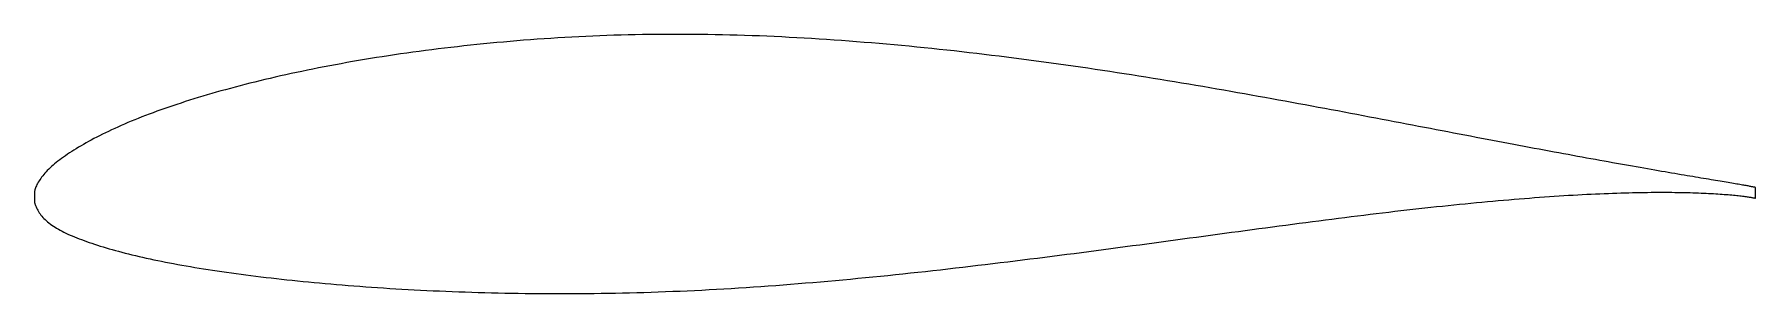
# Model space of a CAD drawing. Header units: metres. Extents: x -14.3 to 28.7, y -2.4 to 4.1.
import ezdxf

# ---------------------------------------------------------------- set-up
doc = ezdxf.new("R2010")
doc.units = ezdxf.units.M

msp = doc.modelspace()

# ---------------------------------------------------------------- linework, layer by layer
msp.add_lwpolyline([(28.74, 0.248), (28.739, 0.249), (28.737, 0.249), (28.733, 0.25), (28.727, 0.252), (28.72, 0.254), (28.711, 0.256), (28.7, 0.258), (28.688, 0.261), (28.674, 0.264), (28.658, 0.267), (28.641, 0.27), (28.622, 0.274), (28.601, 0.278), (28.579, 0.282), (28.556, 0.287), (28.53, 0.291), (28.503, 0.296), (28.475, 0.301), (28.444, 0.307), (28.412, 0.312), (28.379, 0.318), (28.344, 0.324), (28.307, 0.331), (28.269, 0.337), (28.229, 0.344), (28.187, 0.351), (28.144, 0.358), (28.099, 0.366), (28.053, 0.374), (28.005, 0.382), (27.956, 0.39), (27.905, 0.399), (27.852, 0.408), (27.798, 0.417), (27.742, 0.426), (27.685, 0.435), (27.626, 0.445), (27.565, 0.455), (27.503, 0.466), (27.439, 0.476), (27.374, 0.487), (27.308, 0.498), (27.239, 0.51), (27.17, 0.522), (27.098, 0.534), (27.026, 0.546), (26.951, 0.558), (26.876, 0.571), (26.798, 0.584), (26.72, 0.598), (26.639, 0.611), (26.557, 0.625), (26.474, 0.64), (26.39, 0.654), (26.303, 0.669), (26.216, 0.684), (26.127, 0.7), (26.036, 0.715), (25.944, 0.731), (25.851, 0.748), (25.756, 0.764), (25.66, 0.781), (25.562, 0.799), (25.463, 0.816), (25.363, 0.834), (25.261, 0.852), (25.158, 0.871), (25.053, 0.89), (24.947, 0.909), (24.84, 0.928), (24.731, 0.948), (24.621, 0.968), (24.51, 0.988), (24.397, 1.009), (24.284, 1.03), (24.168, 1.051), (24.052, 1.073), (23.934, 1.094), (23.815, 1.117), (23.695, 1.139), (23.573, 1.162), (23.45, 1.184), (23.326, 1.208), (23.201, 1.231), (23.074, 1.255), (22.946, 1.279), (22.817, 1.304), (22.687, 1.328), (22.556, 1.353), (22.423, 1.378), (22.29, 1.403), (22.155, 1.429), (22.019, 1.455), (21.882, 1.481), (21.744, 1.507), (21.604, 1.534), (21.464, 1.561), (21.322, 1.588), (21.18, 1.615), (21.036, 1.642), (20.891, 1.67), (20.746, 1.698), (20.599, 1.726), (20.451, 1.755), (20.302, 1.783), (20.152, 1.812), (20.002, 1.841), (19.85, 1.87), (19.697, 1.899), (19.543, 1.928), (19.389, 1.958), (19.233, 1.987), (19.077, 2.017), (18.919, 2.047), (18.761, 2.077), (18.602, 2.107), (18.442, 2.137), (18.281, 2.168), (18.119, 2.198), (17.957, 2.228), (17.793, 2.259), (17.629, 2.29), (17.464, 2.32), (17.298, 2.351), (17.132, 2.381), (16.964, 2.412), (16.796, 2.443), (16.627, 2.473), (16.458, 2.504), (16.288, 2.535), (16.117, 2.565), (15.945, 2.596), (15.773, 2.626), (15.6, 2.657), (15.426, 2.687), (15.252, 2.718), (15.077, 2.748), (14.902, 2.778), (14.726, 2.808), (14.549, 2.838), (14.372, 2.867), (14.195, 2.897), (14.016, 2.926), (13.838, 2.956), (13.658, 2.985), (13.479, 3.014), (13.299, 3.043), (13.118, 3.071), (12.937, 3.1), (12.755, 3.128), (12.573, 3.156), (12.391, 3.183), (12.208, 3.211), (12.025, 3.238), (11.841, 3.265), (11.658, 3.291), (11.473, 3.318), (11.289, 3.344), (11.104, 3.369), (10.919, 3.395), (10.733, 3.42), (10.548, 3.444), (10.362, 3.469), (10.175, 3.493), (9.989, 3.517), (9.802, 3.54), (9.616, 3.563), (9.428, 3.585), (9.241, 3.608), (9.054, 3.63), (8.866, 3.651), (8.679, 3.672), (8.491, 3.693), (8.303, 3.713), (8.115, 3.732), (7.927, 3.752), (7.739, 3.77), (7.551, 3.789), (7.363, 3.807), (7.175, 3.824), (6.987, 3.841), (6.799, 3.858), (6.611, 3.874), (6.423, 3.889), (6.235, 3.904), (6.047, 3.918), (5.859, 3.932), (5.671, 3.946), (5.484, 3.958), (5.296, 3.971), (5.109, 3.982), (4.922, 3.993), (4.735, 4.004), (4.548, 4.014), (4.362, 4.023), (4.175, 4.032), (3.989, 4.04), (3.803, 4.048), (3.618, 4.054), (3.432, 4.061), (3.247, 4.066), (3.063, 4.071), (2.878, 4.076), (2.694, 4.08), (2.51, 4.083), (2.327, 4.085), (2.144, 4.087), (1.961, 4.088), (1.779, 4.089), (1.597, 4.089), (1.416, 4.088), (1.235, 4.087), (1.054, 4.085), (0.874, 4.082), (0.695, 4.079), (0.516, 4.075), (0.337, 4.07), (0.159, 4.065), (-0.018, 4.059), (-0.195, 4.052), (-0.372, 4.045), (-0.547, 4.037), (-0.722, 4.029), (-0.897, 4.02), (-1.071, 4.01), (-1.244, 4), (-1.417, 3.989), (-1.589, 3.978), (-1.76, 3.966), (-1.931, 3.953), (-2.101, 3.94), (-2.27, 3.926), (-2.439, 3.912), (-2.607, 3.897), (-2.774, 3.882), (-2.94, 3.866), (-3.106, 3.85), (-3.27, 3.833), (-3.434, 3.816), (-3.597, 3.799), (-3.76, 3.78), (-3.921, 3.762), (-4.082, 3.743), (-4.242, 3.723), (-4.401, 3.703), (-4.559, 3.683), (-4.716, 3.662), (-4.872, 3.641), (-5.027, 3.619), (-5.182, 3.597), (-5.335, 3.575), (-5.487, 3.552), (-5.639, 3.528), (-5.789, 3.505), (-5.939, 3.481), (-6.088, 3.456), (-6.235, 3.431), (-6.382, 3.406), (-6.527, 3.38), (-6.671, 3.354), (-6.815, 3.328), (-6.957, 3.301), (-7.098, 3.274), (-7.238, 3.247), (-7.377, 3.219), (-7.515, 3.191), (-7.652, 3.162), (-7.788, 3.133), (-7.922, 3.104), (-8.056, 3.075), (-8.188, 3.046), (-8.319, 3.016), (-8.449, 2.985), (-8.577, 2.955), (-8.705, 2.924), (-8.831, 2.893), (-8.956, 2.862), (-9.08, 2.831), (-9.202, 2.799), (-9.324, 2.767), (-9.444, 2.735), (-9.563, 2.702), (-9.68, 2.67), (-9.796, 2.637), (-9.911, 2.604), (-10.025, 2.571), (-10.137, 2.538), (-10.248, 2.504), (-10.358, 2.47), (-10.466, 2.436), (-10.573, 2.402), (-10.679, 2.368), (-10.783, 2.334), (-10.886, 2.299), (-10.987, 2.264), (-11.088, 2.23), (-11.186, 2.195), (-11.284, 2.16), (-11.38, 2.125), (-11.474, 2.089), (-11.567, 2.054), (-11.659, 2.018), (-11.749, 1.983), (-11.838, 1.947), (-11.925, 1.911), (-12.011, 1.875), (-12.096, 1.839), (-12.179, 1.802), (-12.26, 1.766), (-12.34, 1.73), (-12.419, 1.693), (-12.496, 1.657), (-12.571, 1.62), (-12.645, 1.584), (-12.718, 1.547), (-12.789, 1.511), (-12.858, 1.474), (-12.926, 1.438), (-12.992, 1.402), (-13.057, 1.366), (-13.121, 1.329), (-13.182, 1.293), (-13.243, 1.258), (-13.301, 1.222), (-13.359, 1.187), (-13.414, 1.151), (-13.468, 1.116), (-13.521, 1.081), (-13.571, 1.047), (-13.621, 1.012), (-13.668, 0.978), (-13.714, 0.943), (-13.759, 0.909), (-13.802, 0.875), (-13.843, 0.841), (-13.883, 0.807), (-13.921, 0.774), (-13.957, 0.74), (-13.992, 0.707), (-14.026, 0.673), (-14.057, 0.64), (-14.087, 0.607), (-14.116, 0.574), (-14.142, 0.542), (-14.168, 0.509), (-14.191, 0.477), (-14.213, 0.445), (-14.233, 0.414), (-14.252, 0.383), (-14.269, 0.353), (-14.285, 0.323), (-14.298, 0.295), (-14.31, 0.267), (-14.321, 0.241), (-14.33, 0.216), (-14.337, 0.194), (-14.343, 0.175), (-14.347, 0.161), (-14.349, 0.151), (-14.348, -0.124), (-14.348, -0.126), (-14.345, -0.133), (-14.341, -0.143), (-14.335, -0.159), (-14.328, -0.18), (-14.319, -0.205), (-14.308, -0.233), (-14.295, -0.262), (-14.281, -0.291), (-14.265, -0.321), (-14.248, -0.351), (-14.229, -0.382), (-14.208, -0.412), (-14.186, -0.441), (-14.162, -0.471), (-14.137, -0.5), (-14.11, -0.529), (-14.081, -0.557), (-14.05, -0.585), (-14.018, -0.613), (-13.985, -0.64), (-13.95, -0.667), (-13.913, -0.694), (-13.874, -0.72), (-13.834, -0.746), (-13.793, -0.771), (-13.749, -0.797), (-13.705, -0.822), (-13.658, -0.846), (-13.61, -0.871), (-13.561, -0.895), (-13.509, -0.918), (-13.457, -0.942), (-13.402, -0.966), (-13.347, -0.989), (-13.289, -1.012), (-13.23, -1.035), (-13.17, -1.058), (-13.107, -1.081), (-13.044, -1.104), (-12.979, -1.127), (-12.912, -1.149), (-12.844, -1.172), (-12.774, -1.195), (-12.702, -1.218), (-12.63, -1.24), (-12.555, -1.262), (-12.479, -1.285), (-12.402, -1.307), (-12.323, -1.329), (-12.243, -1.351), (-12.161, -1.373), (-12.078, -1.395), (-11.993, -1.416), (-11.907, -1.438), (-11.819, -1.459), (-11.73, -1.48), (-11.64, -1.5), (-11.548, -1.521), (-11.454, -1.541), (-11.359, -1.562), (-11.263, -1.582), (-11.165, -1.601), (-11.066, -1.621), (-10.966, -1.64), (-10.864, -1.659), (-10.761, -1.678), (-10.656, -1.697), (-10.55, -1.716), (-10.443, -1.735), (-10.335, -1.753), (-10.225, -1.771), (-10.113, -1.789), (-10.001, -1.807), (-9.887, -1.824), (-9.772, -1.842), (-9.655, -1.859), (-9.537, -1.876), (-9.418, -1.893), (-9.298, -1.909), (-9.176, -1.925), (-9.054, -1.942), (-8.93, -1.958), (-8.804, -1.973), (-8.678, -1.989), (-8.55, -2.004), (-8.421, -2.019), (-8.291, -2.034), (-8.16, -2.049), (-8.027, -2.063), (-7.894, -2.078), (-7.759, -2.092), (-7.623, -2.105), (-7.486, -2.119), (-7.348, -2.132), (-7.209, -2.145), (-7.068, -2.158), (-6.927, -2.17), (-6.784, -2.182), (-6.641, -2.194), (-6.496, -2.206), (-6.351, -2.217), (-6.204, -2.228), (-6.056, -2.239), (-5.907, -2.25), (-5.758, -2.26), (-5.607, -2.27), (-5.455, -2.279), (-5.303, -2.289), (-5.149, -2.298), (-4.995, -2.306), (-4.839, -2.315), (-4.683, -2.322), (-4.525, -2.33), (-4.367, -2.338), (-4.208, -2.345), (-4.048, -2.351), (-3.888, -2.358), (-3.726, -2.364), (-3.563, -2.369), (-3.4, -2.375), (-3.236, -2.38), (-3.071, -2.385), (-2.906, -2.389), (-2.739, -2.393), (-2.572, -2.397), (-2.404, -2.4), (-2.235, -2.403), (-2.066, -2.405), (-1.896, -2.407), (-1.725, -2.409), (-1.554, -2.41), (-1.382, -2.411), (-1.209, -2.412), (-1.036, -2.412), (-0.862, -2.411), (-0.687, -2.41), (-0.512, -2.409), (-0.336, -2.407), (-0.16, -2.404), (0.017, -2.402), (0.195, -2.398), (0.373, -2.394), (0.551, -2.39), (0.73, -2.385), (0.91, -2.38), (1.09, -2.374), (1.27, -2.368), (1.451, -2.361), (1.633, -2.354), (1.815, -2.346), (1.997, -2.338), (2.179, -2.33), (2.362, -2.321), (2.546, -2.311), (2.729, -2.301), (2.913, -2.29), (3.098, -2.279), (3.282, -2.268), (3.467, -2.256), (3.652, -2.244), (3.838, -2.231), (4.024, -2.218), (4.21, -2.204), (4.396, -2.19), (4.582, -2.175), (4.769, -2.16), (4.956, -2.145), (5.143, -2.129), (5.33, -2.113), (5.517, -2.097), (5.705, -2.08), (5.892, -2.063), (6.08, -2.045), (6.268, -2.027), (6.455, -2.009), (6.643, -1.991), (6.831, -1.972), (7.019, -1.953), (7.207, -1.933), (7.395, -1.913), (7.583, -1.893), (7.77, -1.873), (7.958, -1.853), (8.146, -1.832), (8.334, -1.811), (8.521, -1.79), (8.709, -1.768), (8.896, -1.747), (9.083, -1.725), (9.271, -1.702), (9.457, -1.68), (9.644, -1.658), (9.831, -1.635), (10.017, -1.612), (10.203, -1.59), (10.389, -1.567), (10.575, -1.543), (10.761, -1.52), (10.946, -1.497), (11.131, -1.473), (11.315, -1.449), (11.499, -1.426), (11.683, -1.402), (11.867, -1.378), (12.05, -1.354), (12.233, -1.33), (12.416, -1.306), (12.598, -1.282), (12.779, -1.257), (12.961, -1.233), (13.142, -1.209), (13.322, -1.185), (13.502, -1.16), (13.681, -1.136), (13.86, -1.112), (14.039, -1.088), (14.216, -1.064), (14.394, -1.04), (14.571, -1.016), (14.747, -0.992), (14.923, -0.968), (15.098, -0.944), (15.272, -0.92), (15.446, -0.897), (15.619, -0.873), (15.792, -0.85), (15.964, -0.827), (16.135, -0.804), (16.306, -0.781), (16.476, -0.758), (16.645, -0.736), (16.814, -0.713), (16.981, -0.691), (17.148, -0.669), (17.315, -0.647), (17.48, -0.626), (17.645, -0.604), (17.809, -0.583), (17.972, -0.562), (18.134, -0.541), (18.296, -0.521), (18.456, -0.501), (18.616, -0.481), (18.775, -0.461), (18.933, -0.442), (19.09, -0.422), (19.246, -0.403), (19.402, -0.385), (19.556, -0.366), (19.71, -0.348), (19.862, -0.331), (20.013, -0.313), (20.164, -0.296), (20.314, -0.279), (20.462, -0.263), (20.61, -0.247), (20.756, -0.231), (20.902, -0.215), (21.046, -0.2), (21.19, -0.185), (21.332, -0.171), (21.473, -0.157), (21.614, -0.143), (21.753, -0.129), (21.891, -0.116), (22.028, -0.104), (22.163, -0.091), (22.298, -0.079), (22.431, -0.067), (22.564, -0.056), (22.695, -0.045), (22.825, -0.034), (22.954, -0.024), (23.081, -0.014), (23.207, -0.004), (23.333, 0.005), (23.457, 0.014), (23.579, 0.022), (23.701, 0.031), (23.821, 0.039), (23.94, 0.046), (24.057, 0.053), (24.174, 0.06), (24.289, 0.067), (24.403, 0.073), (24.515, 0.079), (24.626, 0.084), (24.736, 0.089), (24.844, 0.094), (24.952, 0.099), (25.057, 0.103), (25.162, 0.107), (25.265, 0.11), (25.367, 0.114), (25.467, 0.117), (25.566, 0.119), (25.663, 0.122), (25.76, 0.124), (25.854, 0.125), (25.948, 0.127), (26.039, 0.128), (26.13, 0.129), (26.219, 0.13), (26.306, 0.13), (26.392, 0.13), (26.477, 0.13), (26.56, 0.13), (26.642, 0.129), (26.722, 0.128), (26.801, 0.127), (26.878, 0.126), (26.954, 0.124), (27.028, 0.123), (27.101, 0.121), (27.172, 0.119), (27.242, 0.116), (27.31, 0.114), (27.376, 0.111), (27.441, 0.109), (27.505, 0.106), (27.567, 0.103), (27.628, 0.099), (27.686, 0.096), (27.744, 0.093), (27.8, 0.089), (27.854, 0.086), (27.906, 0.082), (27.957, 0.078), (28.007, 0.074), (28.055, 0.07), (28.101, 0.066), (28.146, 0.062), (28.189, 0.058), (28.23, 0.054), (28.27, 0.05), (28.309, 0.046), (28.345, 0.042), (28.38, 0.038), (28.414, 0.034), (28.446, 0.03), (28.476, 0.026), (28.505, 0.022), (28.532, 0.018), (28.557, 0.014), (28.581, 0.011), (28.603, 0.007), (28.623, 0.004), (28.642, 0), (28.659, -0.003), (28.675, -0.006), (28.689, -0.008), (28.701, -0.011), (28.712, -0.013), (28.721, -0.015), (28.728, -0.017), (28.734, -0.019), (28.738, -0.02), (28.741, -0.021), (28.742, -0.021), (28.74, 0.248)], close=True)

doc.saveas('drawing.dxf')
